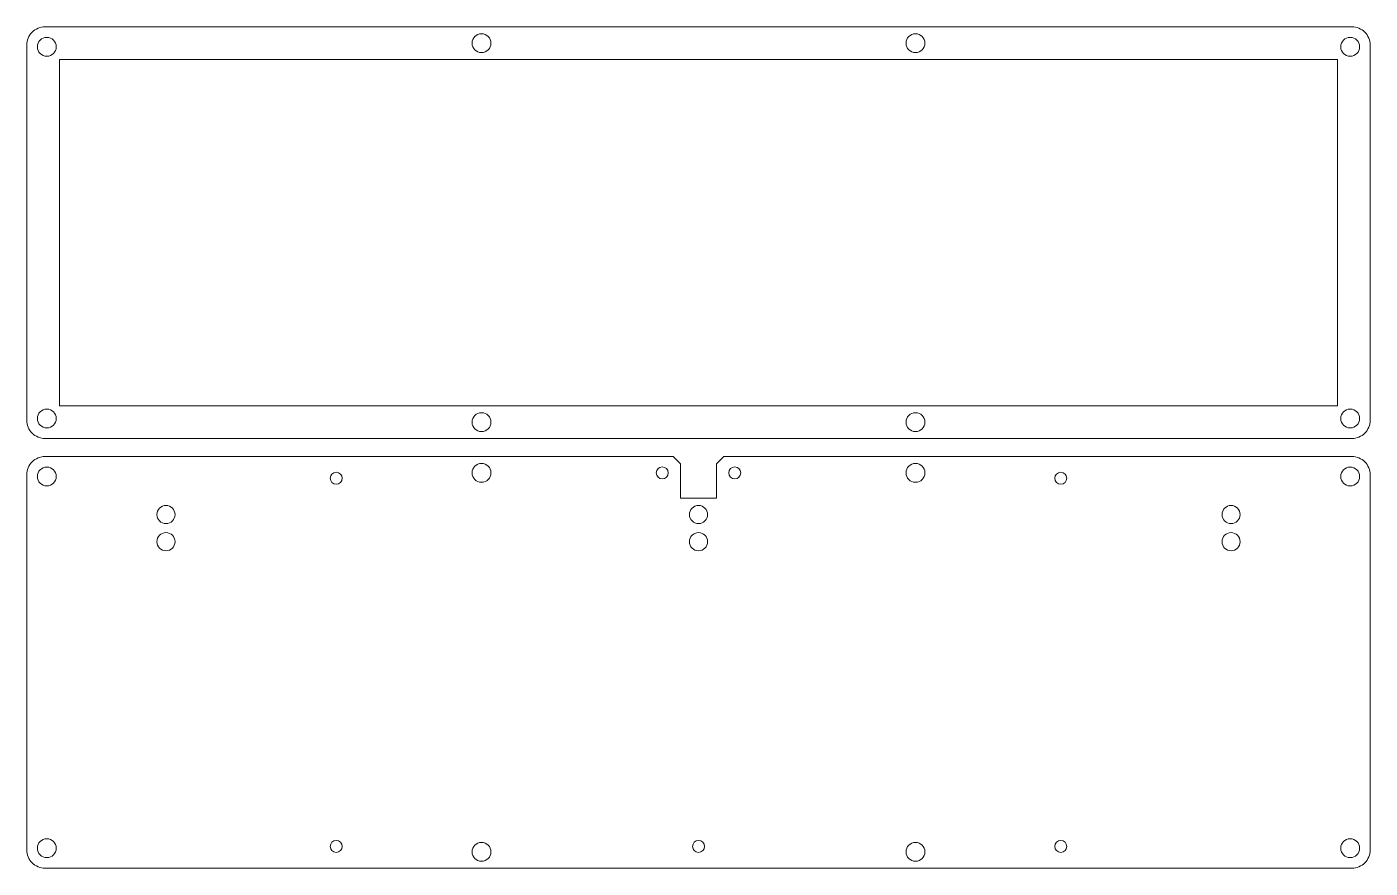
# Model space of a CAD drawing. Header units: millimetres. Extents: x 0 to 371, y 0 to 232.
import ezdxf

# ---------------------------------------------------------------- set-up
doc = ezdxf.new("R2010")
doc.units = ezdxf.units.MM
doc.header["$MEASUREMENT"] = 0

msp = doc.modelspace()

# ---------------------------------------------------------------- linework, layer by layer
at = {"lineweight": 0}
for points in [[(365.77, 232.2, -0.414214), (370.77, 227.2), (370.77, 123.6, -0.414214), (365.77, 118.6), (5, 118.6, -0.414214), (0, 123.6), (0, 227.2, -0.414214), (5, 232.2)], [(180.39, 111.6), (180.39, 102.1), (190.39, 102.1), (190.39, 111.6), (192.39, 113.6), (365.77, 113.6, -0.414214), (370.77, 108.6), (370.77, 5, -0.414214), (365.77, 0), (5, 0, -0.414214), (0, 5), (0, 108.6, -0.414214), (5, 113.6), (178.39, 113.6)]]:
    msp.add_lwpolyline(points, format="xyb", close=True, dxfattribs=at)
msp.add_lwpolyline([(9, 127.6), (361.77, 127.6), (361.77, 223.2), (9, 223.2)], close=True, dxfattribs=at)
for centre, radius in [((125.5, 227.7), 2.6), ((245.27, 227.7), 2.6), ((5.5, 226.7), 2.6), ((365.27, 226.7), 2.6), ((5.5, 124.1), 2.6), ((365.27, 124.1), 2.6), ((125.5, 123.1), 2.6), ((245.27, 123.1), 2.6), ((125.5, 109.1), 2.6), ((245.27, 109.1), 2.6), ((5.5, 108.1), 2.6), ((85.39, 107.6), 1.65), ((175.39, 109.1), 1.65), ((195.39, 109.1), 1.65), ((285.39, 107.6), 1.65), ((365.27, 108.1), 2.6), ((38.39, 97.6), 2.5), ((185.39, 97.6), 2.5), ((332.39, 97.6), 2.5), ((38.39, 90.1), 2.5), ((185.39, 90.1), 2.5), ((332.39, 90.1), 2.5), ((5.5, 5.5), 2.6), ((85.39, 6), 1.65), ((185.39, 6), 1.65), ((285.39, 6), 1.65), ((365.27, 5.5), 2.6), ((125.5, 4.5), 2.6), ((245.27, 4.5), 2.6)]:
    msp.add_circle(centre, radius, dxfattribs=at)

doc.saveas('drawing.dxf')
